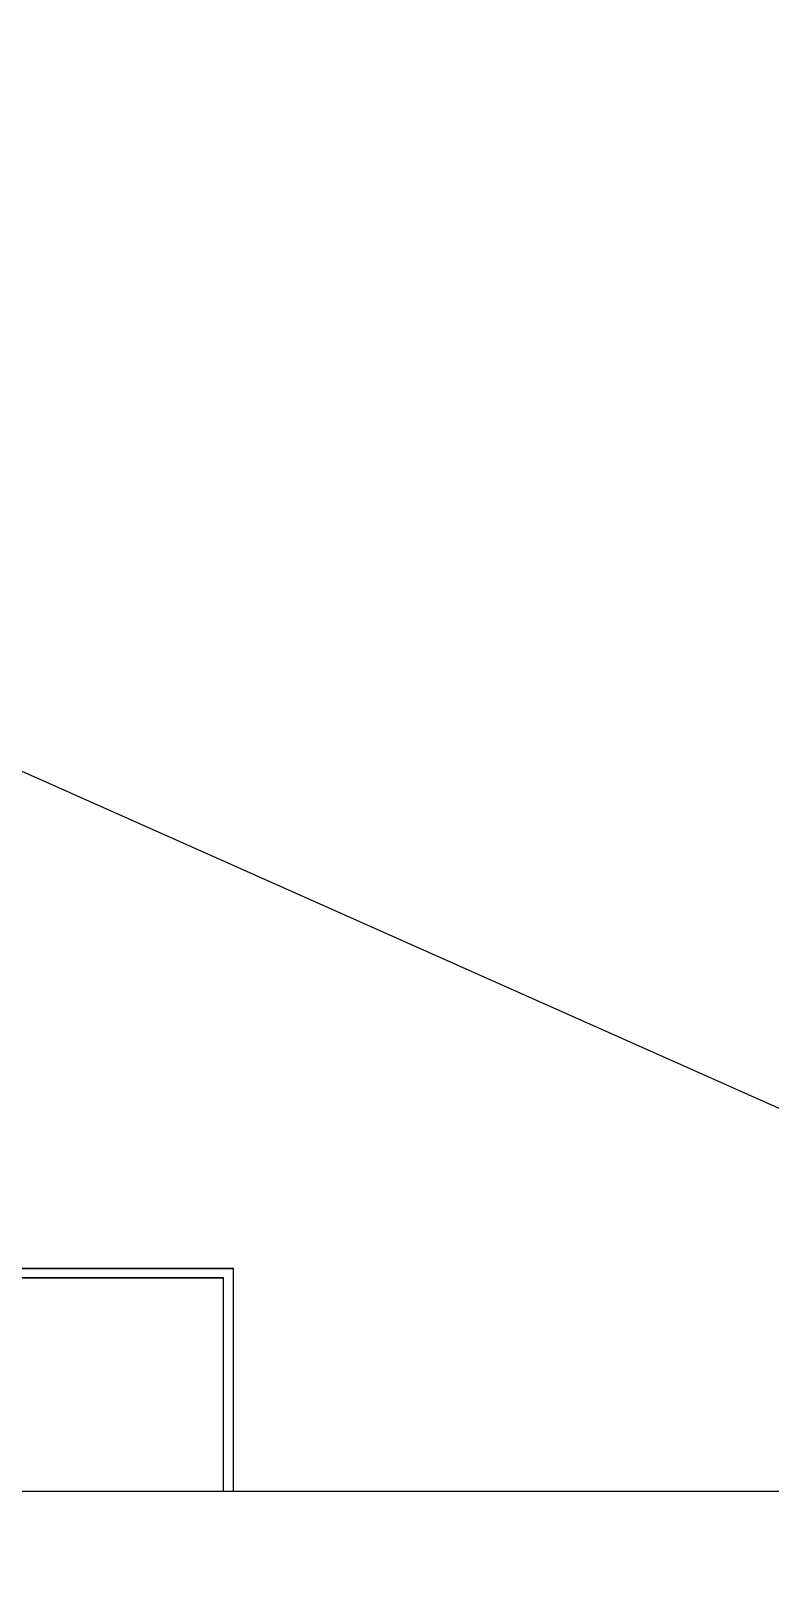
# Model space of a CAD drawing. Header units: inches. Extents: x 15 to 22798, y 21 to 21519.
# Drawn here: x 16071 to 16453, y 13330 to 14127 of the extents above; entities that cross this region are included whole.
import ezdxf

# ---------------------------------------------------------------- set-up
doc = ezdxf.new("R2010")
doc.units = ezdxf.units.IN
doc.header["$MEASUREMENT"] = 0

msp = doc.modelspace()

# ---------------------------------------------------------------- linework, layer by layer
for p, q in [((16060.64, 13487.85), (16170.64, 13487.87)), ((16060.68, 13487.69), (16170.68, 13487.69)), ((16170.64, 13487.87), (16175.64, 13487.87)), ((16170.68, 13487.69), (16175.68, 13487.69)), ((16175.64, 13487.87), (16175.66, 13372.87)), ((16175.68, 13487.69), (16175.68, 13372.69)), ((16170.64, 13482.87), (16060.64, 13482.85)), ((16170.68, 13482.69), (16060.68, 13482.69)), ((16170.66, 13372.87), (16170.64, 13482.87)), ((16170.68, 13372.69), (16170.68, 13482.69)), ((14871.45, 13372.68), (16901.65, 13372.69)), ((15005.71, 13372.69), (16436.67, 13372.69)), ((16060.68, 13372.69), (16170.68, 13372.69))]:
    msp.add_line(p, q)
msp.add_lwpolyline([(14393.89, 12299.61), (16221.12, 11486.43), (17034.29, 13313.66), (15207.07, 14126.83)], close=True)

doc.saveas('drawing.dxf')
